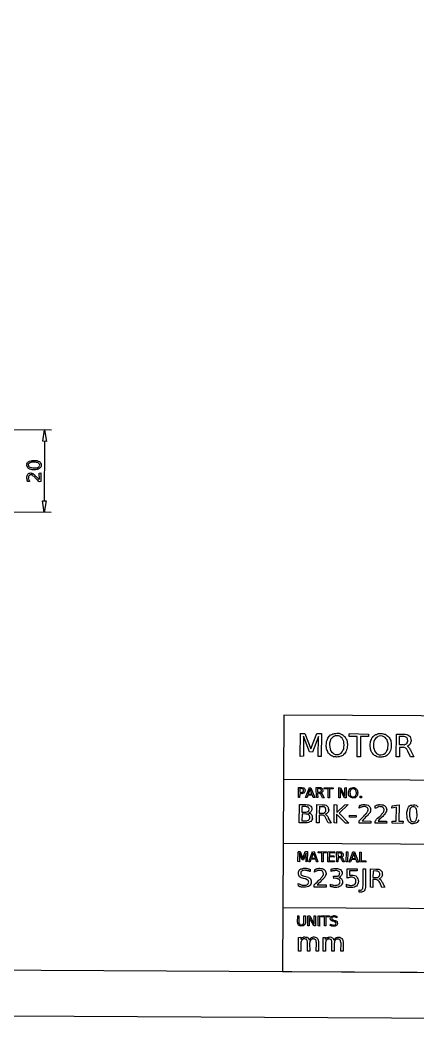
# Model space of a CAD drawing. Header units: millimetres. Extents: x -1 to 541, y -1 to 401.
# Drawn here: x 291.7 to 378.6, y -1.4 to 217.3 of the extents above; entities that cross this region are included whole.
import ezdxf

# ---------------------------------------------------------------- set-up
doc = ezdxf.new("R2010")
doc.units = ezdxf.units.MM

msp = doc.modelspace()

# ---------------------------------------------------------------- linework, layer by layer
for points in [[(-1.07, 1.46), (538.9, -1.43), (541.05, 398.58), (1.04, 401.44)], [(8.97, 11.38), (528.95, 8.65), (531, 388.58), (11, 391.37)], [(296.68, 125.37), (297.09, 127.84), (297.51, 125.32)], [(297.44, 112.34), (297.01, 109.84), (296.61, 112.34)], [(349.01, 9.57), (529, 8.6), (529.27, 64.65), (349.28, 65.54)]]:
    msp.add_lwpolyline(points, close=True)
for points in [[(195.59, 128.4), (298.59, 127.83)], [(297.07, 112.34), (297.13, 125.33)], [(293.25, 120.17), (293.22, 120.43), (293.35, 120.62), (293.42, 120.76), (293.63, 120.91), (293.82, 121.02), (294.14, 121.1), (294.4, 121.16), (294.8, 121.17), (295.12, 121.19), (295.42, 121.14), (295.69, 121.02), (295.96, 120.94), (296.1, 120.8), (296.23, 120.57), (296.32, 120.39), (296.32, 120.13), (296.33, 119.93), (296.24, 119.72), (296.1, 119.56), (295.9, 119.39), (295.68, 119.29), (295.46, 119.16), (295.11, 119.15), (294.77, 119.15), (294.41, 119.13), (294.13, 119.21), (293.84, 119.3), (293.6, 119.38), (293.45, 119.54), (293.35, 119.76), (293.24, 119.91), (293.23, 120.18)], [(293.55, 120.16), (293.54, 120.03), (293.6, 119.88), (293.7, 119.76), (293.84, 119.68), (294.05, 119.62), (294.21, 119.6), (294.49, 119.53), (294.76, 119.56), (295.08, 119.54), (295.33, 119.55), (295.56, 119.59), (295.7, 119.69), (295.84, 119.78), (295.93, 119.89), (296.01, 119.99), (296.02, 120.12), (296, 120.32), (295.91, 120.43), (295.85, 120.52), (295.7, 120.66), (295.51, 120.73), (295.3, 120.74), (295.07, 120.79), (294.81, 120.82), (294.5, 120.79), (294.25, 120.79), (294.05, 120.74), (293.86, 120.63), (293.71, 120.54), (293.59, 120.44), (293.53, 120.32), (293.52, 120.15)], [(295.94, 116.99), (295.89, 118.42), (296.24, 118.46), (296.24, 116.55), (295.92, 116.51), (295.77, 116.64), (295.63, 116.84), (295.48, 116.94), (295.26, 117.19), (295.13, 117.33), (294.93, 117.48), (294.86, 117.57), (294.78, 117.64), (294.63, 117.73), (294.55, 117.8), (294.48, 117.93), (294.4, 117.97), (294.33, 117.96), (294.27, 118.03), (294.15, 118), (294.11, 118.02), (294, 118.02), (293.88, 118.01), (293.8, 117.92), (293.67, 117.83), (293.66, 117.78), (293.59, 117.67), (293.58, 117.52), (293.55, 117.41), (293.55, 117.29), (293.53, 117.19), (293.56, 117.09), (293.59, 117.05), (293.65, 116.92), (293.71, 116.81), (293.77, 116.69), (293.81, 116.58), (293.39, 116.54), (293.36, 116.71), (293.29, 116.79), (293.27, 116.89), (293.26, 117.01), (293.25, 117.15), (293.23, 117.2), (293.22, 117.34), (293.22, 117.39), (293.19, 117.65), (293.27, 117.82), (293.33, 118.01), (293.41, 118.18), (293.59, 118.3), (293.69, 118.36), (293.86, 118.4), (294.08, 118.45), (294.17, 118.4), (294.23, 118.4), (294.32, 118.39), (294.44, 118.34), (294.53, 118.35), (294.57, 118.27), (294.68, 118.18), (294.83, 118.07), (294.85, 118.05), (294.89, 118.01), (295.02, 117.88), (295.12, 117.77), (295.28, 117.67), (295.48, 117.45), (295.7, 117.24), (295.93, 117.03)], [(234.05, 110.16), (298.54, 109.88)], [(352.93, 61.53), (353.92, 61.54), (355.18, 58.17), (356.52, 61.57), (357.54, 61.52), (357.46, 56.52), (356.83, 56.53), (356.86, 60.92), (355.53, 57.51), (354.87, 57.54), (353.62, 60.97), (353.56, 56.59), (352.9, 56.52), (352.93, 61.59)], [(360.92, 61.6), (361.15, 61.59), (361.35, 61.59), (361.64, 61.49), (361.85, 61.42), (362, 61.31), (362.24, 61.19), (362.36, 61.07), (362.6, 60.9), (362.71, 60.7), (362.82, 60.53), (362.93, 60.28), (363.03, 60.09), (363.11, 59.81), (363.13, 59.53), (363.18, 59.31), (363.19, 59.01), (363.15, 58.72), (363.11, 58.42), (363.06, 58.16), (363, 57.97), (362.91, 57.68), (362.83, 57.52), (362.66, 57.32), (362.53, 57.08), (362.36, 56.95), (362.23, 56.78), (361.98, 56.67), (361.78, 56.62), (361.56, 56.5), (361.38, 56.48), (361.11, 56.44), (360.83, 56.39), (360.62, 56.44), (360.35, 56.43), (360.13, 56.49), (359.89, 56.61), (359.73, 56.67), (359.52, 56.81), (359.36, 56.99), (359.19, 57.1), (359, 57.29), (358.92, 57.55), (358.82, 57.74), (358.67, 57.98), (358.65, 58.18), (358.62, 58.46), (358.55, 58.74), (358.55, 59.03), (358.58, 59.33), (358.59, 59.58), (358.64, 59.81), (358.74, 60.08), (358.81, 60.28), (358.88, 60.51), (359.04, 60.76), (359.19, 60.94), (359.34, 61.05), (359.51, 61.25), (359.76, 61.33), (359.96, 61.47), (360.14, 61.47), (360.36, 61.58), (360.64, 61.58), (360.85, 61.63)], [(363.59, 61.53), (367.79, 61.44), (367.77, 60.91), (366.04, 60.93), (366, 56.47), (365.34, 56.46), (365.33, 60.89), (363.53, 60.92), (363.59, 61.47)], [(370.46, 61.57), (370.73, 61.52), (370.99, 61.48), (371.23, 61.42), (371.42, 61.4), (371.6, 61.28), (371.8, 61.13), (371.99, 60.99), (372.16, 60.82), (372.27, 60.67), (372.44, 60.44), (372.53, 60.27), (372.63, 60.02), (372.66, 59.77), (372.73, 59.52), (372.76, 59.25), (372.74, 58.94), (372.74, 58.67), (372.72, 58.41), (372.66, 58.14), (372.58, 57.85), (372.52, 57.66), (372.38, 57.41), (372.26, 57.27), (372.11, 57.09), (371.93, 56.9), (371.81, 56.74), (371.58, 56.61), (371.41, 56.54), (371.16, 56.45), (370.93, 56.44), (370.72, 56.39), (370.42, 56.37), (370.2, 56.37), (369.94, 56.4), (369.7, 56.44), (369.52, 56.55), (369.28, 56.65), (369.12, 56.74), (368.95, 56.89), (368.78, 57.07), (368.62, 57.26), (368.49, 57.43), (368.36, 57.68), (368.29, 57.89), (368.19, 58.16), (368.19, 58.42), (368.12, 58.71), (368.11, 58.94), (368.12, 59.28), (368.19, 59.56), (368.25, 59.81), (368.32, 60.02), (368.42, 60.27), (368.53, 60.5), (368.62, 60.68), (368.79, 60.88), (368.92, 61.02), (369.1, 61.13), (369.34, 61.3), (369.52, 61.36), (369.76, 61.49), (369.94, 61.53), (370.22, 61.52), (370.46, 61.55)], [(376.21, 58.75), (376.33, 58.73), (376.39, 58.69), (376.54, 58.58), (376.59, 58.46), (376.72, 58.36), (376.8, 58.16), (376.94, 57.99), (377.05, 57.8), (377.7, 56.45), (376.98, 56.45), (376.35, 57.71), (376.24, 57.95), (376.13, 58.14), (376.01, 58.31), (375.84, 58.36), (375.75, 58.44), (375.59, 58.47), (375.42, 58.54), (375.25, 58.52), (374.52, 58.53), (374.51, 56.45), (373.81, 56.44), (373.86, 61.44), (375.35, 61.41), (375.76, 61.43), (376.13, 61.32), (376.4, 61.25), (376.63, 61.04), (376.86, 60.86), (376.95, 60.61), (377.02, 60.31), (377.07, 59.95), (377.02, 59.73), (376.97, 59.57), (376.93, 59.36), (376.86, 59.24), (376.68, 59.05), (376.57, 58.96), (376.43, 58.88), (376.22, 58.81)], [(360.85, 61.06), (360.53, 61.05), (360.2, 60.89), (359.98, 60.76), (359.73, 60.48), (359.51, 60.23), (359.38, 59.87), (359.28, 59.43), (359.29, 58.99), (359.32, 58.59), (359.4, 58.17), (359.48, 57.81), (359.73, 57.53), (359.96, 57.31), (360.21, 57.14), (360.49, 56.99), (360.89, 56.96), (361.22, 56.97), (361.54, 57.08), (361.79, 57.27), (362.06, 57.54), (362.2, 57.81), (362.38, 58.13), (362.41, 58.57), (362.45, 58.98), (362.42, 59.48), (362.39, 59.83), (362.21, 60.23), (362.02, 60.52), (361.79, 60.71), (361.55, 60.95), (361.26, 61.01), (360.91, 61.04)], [(370.5, 61.03), (370.14, 61), (369.81, 60.86), (369.57, 60.67), (369.33, 60.49), (369.09, 60.17), (368.97, 59.78), (368.86, 59.38), (368.87, 58.94), (368.9, 58.49), (368.99, 58.11), (369.07, 57.78), (369.29, 57.49), (369.49, 57.2), (369.79, 57.05), (370.13, 56.92), (370.45, 56.91), (370.8, 56.97), (371.14, 57.07), (371.41, 57.24), (371.65, 57.45), (371.79, 57.77), (371.98, 58.1), (372.02, 58.49), (372.07, 58.94), (372.06, 59.37), (371.92, 59.77), (371.83, 60.16), (371.63, 60.42), (371.42, 60.66), (371.15, 60.85), (370.83, 60.97), (370.49, 61.01)], [(374.49, 60.86), (374.47, 59.14), (375.35, 59.13), (375.59, 59.11), (375.78, 59.19), (375.93, 59.21), (376.07, 59.31), (376.22, 59.45), (376.25, 59.58), (376.36, 59.8), (376.37, 60.01), (376.31, 60.17), (376.29, 60.39), (376.24, 60.54), (376.13, 60.65), (375.94, 60.72), (375.8, 60.8), (375.58, 60.89), (375.4, 60.91), (374.49, 60.92)], [(349.18, 51.56), (529.23, 50.62)], [(352.52, 49.73), (353.18, 49.75), (353.35, 49.71), (353.46, 49.7), (353.64, 49.69), (353.71, 49.62), (353.83, 49.52), (353.86, 49.4), (353.93, 49.21), (353.92, 49.12), (353.93, 48.93), (353.86, 48.78), (353.78, 48.72), (353.71, 48.6), (353.64, 48.54), (353.47, 48.49), (353.33, 48.41), (353.13, 48.43), (352.8, 48.41), (352.75, 47.56), (352.51, 47.57), (352.49, 49.75)], [(352.82, 49.53), (352.82, 48.71), (353.16, 48.68), (353.23, 48.72), (353.32, 48.74), (353.43, 48.71), (353.5, 48.82), (353.53, 48.86), (353.54, 48.91), (353.6, 48.99), (353.59, 49.1), (353.61, 49.19), (353.56, 49.25), (353.54, 49.33), (353.46, 49.44), (353.42, 49.42), (353.36, 49.51), (353.24, 49.48), (353.18, 49.54), (352.81, 49.48)], [(354.89, 49.73), (355.19, 49.71), (356.05, 47.57), (355.74, 47.56), (355.57, 48.08), (354.52, 48.08), (354.37, 47.57), (354.04, 47.56), (354.87, 49.75)], [(355.02, 49.43), (354.63, 48.39), (355.44, 48.33), (355.08, 49.45)], [(357.45, 48.56), (357.48, 48.56), (357.48, 48.49), (357.55, 48.49), (357.58, 48.46), (357.67, 48.39), (357.66, 48.32), (357.75, 48.23), (357.77, 48.14), (358.09, 47.52), (357.75, 47.51), (357.46, 48.1), (357.45, 48.17), (357.39, 48.27), (357.3, 48.32), (357.28, 48.37), (357.25, 48.42), (357.14, 48.47), (357.11, 48.47), (357, 48.49), (356.65, 48.46), (356.7, 47.57), (356.4, 47.57), (356.35, 49.75), (357.03, 49.77), (357.25, 49.73), (357.38, 49.73), (357.52, 49.62), (357.63, 49.55), (357.71, 49.45), (357.74, 49.37), (357.78, 49.22), (357.78, 49.09), (357.83, 48.97), (357.79, 48.89), (357.77, 48.83), (357.69, 48.76), (357.66, 48.71), (357.6, 48.64), (357.5, 48.6), (357.45, 48.54)], [(356.67, 49.48), (356.65, 48.74), (357.03, 48.74), (357.15, 48.75), (357.25, 48.76), (357.3, 48.79), (357.36, 48.82), (357.41, 48.84), (357.44, 48.95), (357.51, 49), (357.49, 49.08), (357.44, 49.17), (357.45, 49.29), (357.44, 49.31), (357.37, 49.39), (357.3, 49.46), (357.22, 49.45), (357.18, 49.51), (357.06, 49.49), (356.66, 49.52)], [(358.14, 49.71), (360.05, 49.72), (360.05, 49.5), (359.25, 49.46), (359.26, 47.5), (358.97, 47.54), (358.99, 49.44), (358.14, 49.46), (358.2, 49.74)], [(361.3, 49.68), (361.68, 49.69), (362.64, 47.88), (362.63, 49.68), (362.92, 49.74), (362.92, 47.53), (362.56, 47.47), (361.57, 49.32), (361.57, 47.54), (361.27, 47.49), (361.29, 49.74)], [(364.44, 49.75), (364.68, 49.73), (364.82, 49.68), (365.02, 49.55), (365.18, 49.42), (365.28, 49.26), (365.4, 49.03), (365.4, 48.83), (365.46, 48.56), (365.39, 48.37), (365.4, 48.15), (365.31, 47.91), (365.14, 47.77), (365.03, 47.62), (364.87, 47.51), (364.66, 47.48), (364.41, 47.44), (364.21, 47.48), (364, 47.56), (363.83, 47.64), (363.65, 47.8), (363.56, 47.92), (363.44, 48.14), (363.44, 48.34), (363.43, 48.58), (363.45, 48.81), (363.47, 49.06), (363.53, 49.27), (363.72, 49.46), (363.83, 49.58), (363.98, 49.65), (364.22, 49.72), (364.42, 49.76)], [(364.45, 49.5), (364.26, 49.47), (364.12, 49.43), (363.99, 49.33), (363.91, 49.29), (363.83, 49.13), (363.75, 48.97), (363.74, 48.76), (363.71, 48.6), (363.75, 48.39), (363.75, 48.22), (363.84, 48.04), (363.91, 47.95), (363.99, 47.83), (364.1, 47.79), (364.29, 47.73), (364.45, 47.7), (364.57, 47.73), (364.7, 47.74), (364.82, 47.81), (364.95, 47.91), (365.01, 48.07), (365.06, 48.24), (365.15, 48.36), (365.15, 48.61), (365.12, 48.78), (365.09, 48.93), (365.01, 49.11), (364.96, 49.22), (364.81, 49.33), (364.72, 49.46), (364.61, 49.5), (364.41, 49.51)], [(352.72, 46.08), (354.07, 46.05), (354.41, 46), (354.68, 45.98), (354.87, 45.87), (355.03, 45.79), (355.17, 45.68), (355.31, 45.46), (355.39, 45.27), (355.4, 45.06), (355.38, 44.89), (355.33, 44.72), (355.28, 44.56), (355.22, 44.47), (355.09, 44.35), (355, 44.32), (354.85, 44.25), (354.69, 44.17), (354.91, 44.16), (355.06, 44.09), (355.22, 43.98), (355.33, 43.84), (355.39, 43.69), (355.46, 43.53), (355.49, 43.33), (355.52, 43.15), (355.55, 42.92), (355.43, 42.69), (355.33, 42.52), (355.2, 42.37), (354.99, 42.23), (354.7, 42.15), (354.43, 42.07), (354.15, 42.04), (352.68, 42.04), (352.69, 46.05)], [(358.38, 43.92), (358.43, 43.9), (358.56, 43.83), (358.63, 43.75), (358.69, 43.62), (358.76, 43.55), (358.89, 43.42), (358.96, 43.28), (359.01, 43.1), (359.6, 41.99), (358.97, 42.05), (358.5, 43.08), (358.4, 43.23), (358.3, 43.38), (358.18, 43.49), (358.08, 43.62), (358.02, 43.66), (357.89, 43.7), (357.77, 43.75), (357.64, 43.75), (356.99, 43.71), (357.02, 42.02), (356.46, 42.01), (356.51, 46.03), (357.68, 46.01), (358.05, 46), (358.28, 45.94), (358.54, 45.89), (358.73, 45.72), (358.88, 45.57), (359.01, 45.39), (359.01, 45.11), (359.09, 44.86), (359.07, 44.66), (359.05, 44.53), (358.97, 44.41), (358.86, 44.24), (358.78, 44.16), (358.69, 44.05), (358.5, 43.98), (358.37, 43.89)], [(360.32, 46.04), (360.86, 46.01), (360.84, 44.32), (362.62, 45.97), (363.32, 46.03), (361.36, 44.14), (363.47, 41.97), (362.73, 41.97), (360.81, 43.96), (360.83, 41.99), (360.27, 42.01), (360.26, 46.02)], [(366.37, 42.45), (368.28, 42.44), (368.26, 41.96), (365.72, 41.96), (365.72, 42.46), (365.89, 42.63), (366.11, 42.82), (366.29, 43.06), (366.54, 43.27), (366.79, 43.5), (367, 43.76), (367.11, 43.87), (367.23, 43.98), (367.32, 44.1), (367.43, 44.28), (367.51, 44.35), (367.58, 44.49), (367.62, 44.61), (367.67, 44.71), (367.73, 44.75), (367.69, 44.88), (367.68, 45.02), (367.66, 45.15), (367.59, 45.32), (367.48, 45.36), (367.34, 45.49), (367.2, 45.54), (367.08, 45.58), (366.92, 45.59), (366.78, 45.59), (366.67, 45.58), (366.52, 45.53), (366.37, 45.53), (366.24, 45.47), (366.04, 45.44), (365.89, 45.3), (365.76, 45.27), (365.78, 45.78), (365.93, 45.87), (366.11, 45.92), (366.23, 45.96), (366.37, 46.01), (366.53, 46.02), (366.63, 46.03), (366.79, 46.06), (366.91, 46.06), (367.16, 46.01), (367.44, 46.01), (367.68, 45.91), (367.87, 45.73), (368.05, 45.57), (368.16, 45.41), (368.2, 45.16), (368.22, 44.88), (368.22, 44.76), (368.23, 44.7), (368.22, 44.55), (368.13, 44.43), (368.11, 44.29), (368, 44.19), (367.91, 44.06), (367.79, 43.91), (367.74, 43.88), (367.68, 43.75), (367.54, 43.65), (367.41, 43.49), (367.16, 43.27), (366.97, 43.04), (366.66, 42.77), (366.37, 42.44)], [(365.92, 47.88), (366.27, 47.88), (366.24, 47.48), (365.95, 47.47), (365.93, 47.84)], [(369.87, 42.42), (371.73, 42.38), (371.78, 41.99), (369.24, 41.96), (369.24, 42.42), (369.4, 42.59), (369.56, 42.83), (369.77, 43.04), (370.07, 43.3), (370.32, 43.53), (370.52, 43.71), (370.65, 43.87), (370.7, 43.98), (370.87, 44.08), (370.94, 44.21), (371.05, 44.34), (371.12, 44.45), (371.15, 44.52), (371.15, 44.65), (371.21, 44.79), (371.22, 44.83), (371.17, 44.97), (371.14, 45.13), (371.11, 45.26), (370.97, 45.35), (370.89, 45.5), (370.73, 45.54), (370.54, 45.56), (370.4, 45.59), (370.24, 45.54), (370.14, 45.58), (369.98, 45.52), (369.83, 45.48), (369.72, 45.43), (369.6, 45.35), (369.4, 45.28), (369.22, 45.26), (369.24, 45.75), (369.44, 45.82), (369.55, 45.91), (369.73, 45.97), (369.85, 45.95), (370.03, 45.99), (370.14, 46.05), (370.28, 46), (370.35, 46.06), (370.71, 45.99), (370.97, 45.94), (371.19, 45.82), (371.37, 45.75), (371.57, 45.52), (371.62, 45.34), (371.71, 45.1), (371.75, 44.85), (371.72, 44.8), (371.72, 44.63), (371.7, 44.5), (371.67, 44.39), (371.59, 44.34), (371.49, 44.15), (371.44, 44.05), (371.29, 43.9), (371.25, 43.81), (371.14, 43.76), (371.06, 43.65), (370.91, 43.45), (370.65, 43.23), (370.43, 42.98), (370.14, 42.76), (369.86, 42.4)], [(373, 42.44), (373.85, 42.41), (373.87, 45.47), (372.9, 45.26), (372.92, 45.76), (373.86, 45.93), (374.45, 45.95), (374.38, 42.41), (375.31, 42.41), (375.3, 41.91), (372.97, 41.94), (372.98, 42.43)], [(378.74, 42.67), (378.57, 42.34), (378.37, 42.13), (378.14, 41.97), (377.84, 41.89), (377.51, 41.85), (377.23, 41.85), (376.95, 41.97), (376.7, 42.13), (376.49, 42.35), (376.36, 42.7), (376.21, 43.02), (376.19, 43.47), (376.17, 43.96), (376.16, 44.38), (376.27, 44.84), (376.39, 45.15), (376.53, 45.46), (376.75, 45.73), (376.93, 45.87), (377.27, 45.93), (377.57, 46)], [(377.58, 46.01), (377.87, 45.96), (378.18, 45.89), (378.37, 45.69), (378.59, 45.47)], [(353.28, 43.93), (353.21, 42.47), (354.09, 42.51), (354.33, 42.48), (354.48, 42.52), (354.66, 42.61), (354.72, 42.64), (354.86, 42.76), (354.92, 42.9), (354.95, 43.05), (354.94, 43.26), (354.99, 43.37), (354.92, 43.53), (354.86, 43.7), (354.79, 43.77), (354.61, 43.85), (354.46, 43.94), (354.29, 43.93), (354.1, 43.94), (353.27, 43.98)], [(353.24, 45.64), (353.22, 44.38), (354.09, 44.39), (354.21, 44.39), (354.39, 44.46), (354.53, 44.5), (354.67, 44.57), (354.74, 44.66), (354.76, 44.74), (354.84, 44.88), (354.87, 45.02), (354.83, 45.16), (354.77, 45.25), (354.7, 45.35), (354.66, 45.43), (354.56, 45.5), (354.37, 45.54), (354.25, 45.57), (354.08, 45.63), (353.28, 45.64)], [(357.05, 45.61), (357, 44.16), (357.72, 44.19), (357.9, 44.18), (358.07, 44.18), (358.19, 44.26), (358.26, 44.37), (358.36, 44.43), (358.46, 44.55), (358.49, 44.73), (358.47, 44.9), (358.5, 45.04), (358.41, 45.16), (358.41, 45.32), (358.28, 45.43), (358.17, 45.45), (358.08, 45.56), (357.92, 45.56), (357.7, 45.55), (357.03, 45.56)], [(377.58, 45.57), (377.35, 45.54), (377.17, 45.5), (377.04, 45.33), (376.89, 45.15), (376.79, 44.95), (376.78, 44.63), (376.71, 44.34), (376.7, 43.94), (376.74, 43.57), (376.77, 43.2), (376.84, 42.92), (376.94, 42.71), (377.03, 42.5), (377.2, 42.36), (377.34, 42.3), (377.56, 42.28), (377.75, 42.28), (377.93, 42.34), (378.02, 42.48), (378.16, 42.65), (378.29, 42.95), (378.31, 43.18), (378.39, 43.53), (378.38, 43.93), (378.36, 44.32), (378.34, 44.67), (378.29, 44.95), (378.21, 45.15), (378.06, 45.34), (377.94, 45.5), (377.77, 45.53), (377.56, 45.59)], [(363.6, 43.73), (365.06, 43.68), (365.07, 43.3), (363.61, 43.31), (363.63, 43.75)], [(349.11, 37.58), (529.1, 36.61)], [(352.4, 35.78), (352.86, 35.78), (353.44, 34.24), (353.98, 35.76), (354.47, 35.77), (354.4, 33.58), (354.15, 33.52), (354.14, 35.45), (353.56, 33.95), (353.28, 33.96), (352.74, 35.5), (352.71, 33.53), (352.38, 33.59), (352.44, 35.73)], [(355.61, 35.72), (355.92, 35.76), (356.73, 33.52), (356.44, 33.52), (356.25, 34.11), (355.23, 34.12), (355.05, 33.56), (354.77, 33.53), (355.56, 35.75)], [(355.74, 35.44), (355.34, 34.35), (356.19, 34.38), (355.77, 35.42)], [(356.77, 35.75), (358.66, 35.74), (358.63, 35.5), (357.86, 35.48), (357.85, 33.51), (357.58, 33.55), (357.57, 35.51), (356.79, 35.47), (356.8, 35.74)], [(358.93, 35.71), (360.3, 35.75), (360.34, 35.44), (359.25, 35.46), (359.24, 34.85), (360.25, 34.82), (360.29, 34.58), (359.2, 34.59), (359.19, 33.77), (360.37, 33.78), (360.36, 33.5), (358.92, 33.55), (358.9, 35.74)], [(361.87, 34.56), (361.93, 34.55), (362, 34.47), (362.04, 34.47), (362.05, 34.43), (362.13, 34.32), (362.17, 34.27), (362.18, 34.2), (362.28, 34.12), (362.53, 33.51), (362.23, 33.52), (361.91, 34.09), (361.89, 34.14), (361.85, 34.27), (361.81, 34.34), (361.77, 34.38), (361.67, 34.38), (361.62, 34.42), (361.55, 34.4), (361.43, 34.43), (361.17, 34.46), (361.11, 33.53), (360.85, 33.53), (360.81, 35.68), (361.53, 35.71), (361.69, 35.7), (361.86, 35.68), (361.97, 35.65), (362.06, 35.52), (362.19, 35.44), (362.18, 35.34), (362.25, 35.22), (362.25, 35.05), (362.24, 34.96), (362.27, 34.9), (362.21, 34.79), (362.15, 34.73), (362.1, 34.7), (362.07, 34.62), (361.99, 34.58), (361.91, 34.53)], [(361.12, 35.44), (361.15, 34.71), (361.53, 34.69), (361.64, 34.66), (361.7, 34.74), (361.8, 34.77), (361.82, 34.81), (361.88, 34.87), (361.94, 34.87), (361.92, 34.99), (361.91, 35.05), (361.97, 35.13), (361.91, 35.23), (361.91, 35.29), (361.82, 35.38), (361.79, 35.44), (361.7, 35.47), (361.63, 35.47), (361.53, 35.44), (361.12, 35.47)], [(362.92, 35.73), (363.27, 35.72), (363.22, 33.52), (362.9, 33.51), (362.95, 35.68)], [(364.38, 35.68), (364.74, 35.72), (365.58, 33.48), (365.26, 33.47), (365.08, 34.07), (364.07, 34.06), (363.84, 33.52), (363.54, 33.48), (364.39, 35.72)], [(364.59, 35.39), (364.15, 34.29), (364.96, 34.29), (364.57, 35.38)], [(365.87, 35.68), (366.18, 35.67), (366.19, 33.74), (367.22, 33.76), (367.22, 33.46), (365.89, 33.51), (365.92, 35.66)], [(355.03, 31.91), (355.02, 31.39), (354.86, 31.45), (354.75, 31.53), (354.58, 31.56), (354.49, 31.59), (354.3, 31.65), (354.2, 31.66), (354.05, 31.69), (353.92, 31.66), (353.72, 31.71), (353.52, 31.64), (353.38, 31.61), (353.24, 31.51), (353.11, 31.42), (353.04, 31.29), (353.04, 31.15), (352.98, 31.02), (352.99, 30.91), (353.04, 30.82), (353.07, 30.71), (353.18, 30.64), (353.3, 30.53), (353.38, 30.51), (353.53, 30.44), (353.76, 30.41), (354.08, 30.35), (354.41, 30.26), (354.65, 30.15), (354.79, 30.06), (354.96, 29.95), (355.09, 29.8), (355.2, 29.58), (355.28, 29.36), (355.26, 29.17), (355.24, 28.85), (355.2, 28.63), (355.03, 28.46), (354.89, 28.29), (354.69, 28.14), (354.42, 28.06), (354.06, 27.98), (353.72, 28), (353.62, 27.97), (353.46, 28.02), (353.26, 28.02), (353.14, 28.02), (353, 28.09), (352.79, 28.1), (352.63, 28.2), (352.49, 28.24), (352.46, 28.77), (352.65, 28.72), (352.79, 28.65), (352.97, 28.56), (353.14, 28.48), (353.25, 28.44), (353.44, 28.4), (353.59, 28.41), (353.75, 28.41), (353.95, 28.42), (354.15, 28.46), (354.34, 28.48), (354.44, 28.56), (354.56, 28.72), (354.67, 28.84), (354.71, 28.92), (354.73, 29.11), (354.7, 29.22), (354.65, 29.4), (354.61, 29.46), (354.49, 29.59), (354.42, 29.62), (354.28, 29.7), (354.15, 29.79), (353.92, 29.81), (353.63, 29.9), (353.35, 29.97), (353.08, 30.07), (352.9, 30.17), (352.73, 30.27), (352.62, 30.4), (352.56, 30.61), (352.47, 30.76), (352.5, 31.02), (352.51, 31.26), (352.58, 31.48), (352.67, 31.68), (352.83, 31.84), (353.03, 31.99), (353.3, 32.03), (353.56, 32.12), (353.84, 32.13), (354.04, 32.14), (354.16, 32.14), (354.32, 32.09), (354.45, 32.09), (354.58, 32.01), (354.73, 31.98), (354.89, 31.96), (355.02, 31.89)], [(356.61, 28.52), (358.54, 28.48), (358.51, 28.03), (355.95, 28.01), (355.95, 28.5), (356.15, 28.69), (356.31, 28.84), (356.58, 29.08), (356.82, 29.36), (357.04, 29.61), (357.27, 29.78), (357.39, 29.92), (357.47, 30.05), (357.62, 30.18), (357.74, 30.32), (357.76, 30.41), (357.85, 30.53), (357.92, 30.65), (357.93, 30.71), (357.95, 30.8), (357.97, 30.93), (357.91, 31.06), (357.91, 31.23), (357.81, 31.36), (357.73, 31.47), (357.62, 31.56), (357.46, 31.63), (357.31, 31.67), (357.17, 31.63), (357.03, 31.61), (356.92, 31.64), (356.75, 31.62), (356.61, 31.59), (356.46, 31.52), (356.33, 31.47), (356.15, 31.39), (356, 31.28), (356.04, 31.88), (356.2, 31.88), (356.36, 31.97), (356.48, 32.02), (356.6, 32.05), (356.79, 32.1), (356.87, 32.11), (357, 32.12), (357.13, 32.14), (357.45, 32.1), (357.7, 32.05), (357.97, 31.94), (358.17, 31.81), (358.3, 31.63), (358.39, 31.42), (358.47, 31.18), (358.52, 30.96), (358.53, 30.8), (358.48, 30.73), (358.42, 30.57), (358.38, 30.46), (358.35, 30.39), (358.26, 30.26), (358.2, 30.09), (358.08, 29.96), (358.04, 29.94), (357.91, 29.85), (357.84, 29.66), (357.63, 29.51), (357.44, 29.35), (357.23, 29.09), (356.93, 28.84), (356.6, 28.5)], [(361.33, 30.17), (361.48, 30.1), (361.63, 30.01), (361.76, 29.92), (361.91, 29.84), (361.97, 29.69), (362.03, 29.53), (362.11, 29.35), (362.12, 29.17), (362.1, 28.87), (361.99, 28.63), (361.92, 28.45), (361.72, 28.28), (361.46, 28.14), (361.22, 28.02), (360.9, 27.95), (360.57, 27.91), (360.44, 27.94), (360.3, 27.94), (360.16, 28), (360.05, 27.97), (359.91, 28.05), (359.74, 28.06), (359.61, 28.06), (359.47, 28.14), (359.47, 28.67), (359.57, 28.58), (359.73, 28.53), (359.83, 28.5), (360, 28.49), (360.08, 28.46), (360.26, 28.39), (360.4, 28.4), (360.55, 28.39), (360.74, 28.42), (360.97, 28.45), (361.19, 28.48), (361.33, 28.57), (361.41, 28.73), (361.51, 28.81), (361.56, 29), (361.6, 29.18), (361.54, 29.34), (361.49, 29.46), (361.46, 29.58), (361.36, 29.73), (361.18, 29.78), (361.05, 29.9), (360.88, 29.91), (360.62, 29.93), (360.2, 29.9), (360.15, 30.41), (360.69, 30.37), (360.86, 30.41), (361, 30.43), (361.17, 30.47), (361.29, 30.56), (361.35, 30.64), (361.45, 30.73), (361.47, 30.84), (361.48, 30.96), (361.51, 31.13), (361.47, 31.28), (361.41, 31.4), (361.3, 31.45), (361.15, 31.5), (361.05, 31.58), (360.86, 31.65), (360.67, 31.64), (360.51, 31.61), (360.4, 31.61), (360.33, 31.59), (360.17, 31.58), (360.08, 31.53), (359.91, 31.54), (359.78, 31.51), (359.63, 31.41), (359.65, 31.91), (359.78, 31.97), (359.95, 32.03), (360.08, 32.03), (360.19, 32.08), (360.35, 32.05), (360.48, 32.09), (360.56, 32.1), (360.71, 32.08), (361.02, 32.1), (361.25, 32), (361.46, 31.95), (361.7, 31.83), (361.8, 31.64), (361.91, 31.46), (362.03, 31.29), (362.03, 31.06), (362.04, 30.85), (361.95, 30.76), (361.92, 30.64), (361.85, 30.52), (361.72, 30.39), (361.63, 30.28), (361.47, 30.21), (361.32, 30.18)], [(363.13, 31.98), (365.29, 32.01), (365.28, 31.55), (363.65, 31.53), (363.64, 30.59), (363.72, 30.59), (363.78, 30.59), (363.85, 30.63), (363.91, 30.65), (363.93, 30.65), (364.02, 30.61), (364.05, 30.65), (364.15, 30.65), (364.43, 30.62), (364.75, 30.51), (364.98, 30.45), (365.2, 30.25), (365.33, 30.04), (365.48, 29.81), (365.56, 29.53), (365.59, 29.28), (365.53, 28.97), (365.48, 28.73), (365.34, 28.45), (365.18, 28.25), (364.91, 28.11), (364.71, 27.98), (364.36, 27.96), (364, 27.91), (363.88, 27.95), (363.75, 27.9), (363.66, 27.93), (363.5, 27.94), (363.37, 27.96), (363.22, 28.03), (363.08, 28.03), (362.96, 28.06), (362.98, 28.67), (363.07, 28.59), (363.2, 28.5), (363.33, 28.49), (363.5, 28.42), (363.63, 28.42), (363.73, 28.36), (363.9, 28.38), (364.05, 28.37), (364.26, 28.41), (364.42, 28.4), (364.61, 28.52), (364.78, 28.64), (364.84, 28.73), (364.98, 28.91), (365.03, 29.09), (365.02, 29.29), (365.03, 29.46), (364.99, 29.65), (364.87, 29.79), (364.73, 29.96), (364.63, 30.07), (364.46, 30.1), (364.25, 30.19), (364, 30.2), (363.92, 30.18), (363.81, 30.16), (363.74, 30.14), (363.57, 30.11), (363.51, 30.09), (363.39, 30.06), (363.29, 30.03), (363.13, 29.99), (363.15, 32.02)], [(366.57, 31.98), (367.11, 32), (367.14, 28.23), (367.11, 27.91), (367.02, 27.66), (366.97, 27.39), (366.82, 27.21), (366.71, 27.04), (366.49, 26.95), (366.22, 26.9), (365.94, 26.9), (365.73, 26.87), (365.76, 27.38), (365.93, 27.35), (366.06, 27.33), (366.22, 27.39), (366.36, 27.44), (366.41, 27.56), (366.51, 27.68), (366.57, 27.79), (366.54, 28.01), (366.59, 28.28), (366.59, 31.96)], [(370.07, 29.83), (370.18, 29.83), (370.25, 29.73), (370.36, 29.69), (370.44, 29.62), (370.56, 29.48), (370.59, 29.34), (370.71, 29.18), (370.77, 29.07), (371.35, 27.98), (370.71, 27.95), (370.23, 29.02), (370.1, 29.21), (370.05, 29.34), (369.95, 29.41), (369.85, 29.53), (369.72, 29.56), (369.62, 29.6), (369.46, 29.68), (369.31, 29.67), (368.72, 29.65), (368.75, 27.96), (368.19, 28.01), (368.23, 31.99), (369.41, 31.96), (369.74, 31.95), (370.01, 31.9), (370.3, 31.8), (370.46, 31.66), (370.58, 31.53), (370.73, 31.34), (370.74, 31.07), (370.79, 30.79), (370.8, 30.66), (370.78, 30.46), (370.69, 30.34), (370.64, 30.19), (370.51, 30.08), (370.39, 29.94), (370.25, 29.87), (370.11, 29.85)], [(368.78, 31.5), (368.73, 30.14), (369.46, 30.1), (369.59, 30.08), (369.8, 30.13), (369.9, 30.21), (370.03, 30.3), (370.12, 30.42), (370.17, 30.49), (370.24, 30.66), (370.22, 30.8), (370.25, 30.96), (370.16, 31.15), (370.14, 31.25), (370.02, 31.31), (369.91, 31.43), (369.77, 31.51), (369.65, 31.54), (369.42, 31.51), (368.79, 31.55)], [(349.07, 23.56), (529.03, 22.6)], [(352.29, 21.76), (352.61, 21.73), (352.6, 20.42), (352.6, 20.27), (352.6, 20.1), (352.7, 20.03), (352.73, 19.92), (352.82, 19.83), (352.87, 19.8), (353.02, 19.78), (353.15, 19.75), (353.25, 19.79), (353.4, 19.79), (353.5, 19.84), (353.54, 19.93), (353.63, 20.02), (353.63, 20.08), (353.68, 20.28), (353.67, 20.44), (353.67, 21.76), (354, 21.76), (354.03, 20.4), (354, 20.18), (353.93, 19.97), (353.88, 19.84), (353.76, 19.75), (353.64, 19.64), (353.55, 19.59), (353.31, 19.53), (353.15, 19.52), (352.94, 19.5), (352.79, 19.59), (352.65, 19.64), (352.5, 19.73), (352.44, 19.86), (352.39, 20.04), (352.35, 20.16), (352.28, 20.37), (352.33, 21.75)], [(354.58, 21.74), (354.98, 21.72), (355.9, 19.92), (355.91, 21.75), (356.2, 21.72), (356.21, 19.57), (355.83, 19.55), (354.82, 21.36), (354.83, 19.57), (354.52, 19.54), (354.54, 21.77)], [(356.84, 21.71), (357.09, 21.72), (357.09, 19.51), (356.8, 19.56), (356.81, 21.77)], [(357.4, 21.75), (359.25, 21.73), (359.24, 21.5), (358.5, 21.48), (358.5, 19.56), (358.19, 19.56), (358.17, 21.45), (357.37, 21.49), (357.38, 21.75)], [(360.89, 21.61), (360.87, 21.33), (360.78, 21.4), (360.69, 21.4), (360.62, 21.47), (360.55, 21.47), (360.49, 21.46), (360.4, 21.5), (360.29, 21.52), (360.25, 21.51), (360.14, 21.53), (360.06, 21.5), (359.96, 21.47), (359.86, 21.41), (359.83, 21.34), (359.76, 21.32), (359.75, 21.23), (359.77, 21.17), (359.75, 21.05), (359.79, 21.01), (359.8, 21), (359.8, 20.94), (359.86, 20.9), (359.93, 20.86), (360.05, 20.81), (360.13, 20.85), (360.35, 20.75), (360.51, 20.7), (360.61, 20.67), (360.74, 20.63), (360.84, 20.57), (360.93, 20.47), (360.92, 20.37), (360.97, 20.25), (360.99, 20.13), (361.01, 20), (360.91, 19.87), (360.84, 19.71), (360.74, 19.64), (360.66, 19.53), (360.52, 19.5), (360.32, 19.45), (360.15, 19.46), (360.07, 19.48), (360, 19.51), (359.89, 19.5), (359.78, 19.5), (359.7, 19.55), (359.65, 19.53), (359.53, 19.6), (359.42, 19.63), (359.48, 19.9), (359.54, 19.85), (359.65, 19.81), (359.73, 19.8), (359.84, 19.77), (359.87, 19.72), (360, 19.76), (360.06, 19.72), (360.16, 19.72), (360.3, 19.72), (360.4, 19.72), (360.47, 19.78), (360.57, 19.79), (360.61, 19.87), (360.62, 19.96), (360.64, 19.99), (360.69, 20.12), (360.65, 20.2), (360.67, 20.27), (360.64, 20.28), (360.55, 20.36), (360.49, 20.38), (360.46, 20.4), (360.36, 20.43), (360.27, 20.53), (360.06, 20.55), (359.89, 20.54), (359.78, 20.64), (359.7, 20.7), (359.56, 20.76), (359.52, 20.83), (359.49, 20.88), (359.48, 21), (359.42, 21.15), (359.43, 21.26), (359.5, 21.4), (359.56, 21.48), (359.67, 21.61), (359.74, 21.68), (359.87, 21.68), (360.07, 21.77), (360.22, 21.79), (360.31, 21.78), (360.35, 21.77), (360.44, 21.75), (360.53, 21.73), (360.61, 21.73), (360.73, 21.68), (360.79, 21.68), (360.85, 21.62)], [(354.9, 16.45), (354.98, 16.63), (355.09, 16.77), (355.18, 16.86), (355.34, 16.98), (355.46, 17), (355.58, 17.07), (355.78, 17.12), (355.94, 17.12), (356.12, 17.11), (356.33, 17.02), (356.51, 16.95), (356.63, 16.8), (356.74, 16.61), (356.82, 16.39), (356.9, 16.13), (356.9, 15.85), (356.88, 14.05), (356.39, 14.06), (356.42, 15.84), (356.38, 16.03), (356.37, 16.22), (356.36, 16.35), (356.28, 16.47), (356.15, 16.56), (356.07, 16.66), (355.94, 16.67), (355.76, 16.71), (355.58, 16.69), (355.45, 16.63), (355.28, 16.54), (355.15, 16.4), (355.11, 16.31), (354.99, 16.1), (354.96, 15.95), (354.93, 15.77), (354.97, 14.05), (354.44, 14.03), (354.49, 15.82), (354.45, 16.08), (354.39, 16.19), (354.41, 16.36), (354.32, 16.47), (354.25, 16.61), (354.11, 16.66), (354, 16.67), (353.86, 16.72), (353.63, 16.69), (353.51, 16.62), (353.37, 16.57), (353.21, 16.44), (353.14, 16.29), (353.05, 16.15), (353.01, 15.93), (353.01, 15.73), (352.99, 14.04), (352.48, 14.04), (352.51, 17.03), (353.01, 17.07), (353.04, 16.57), (353.1, 16.68), (353.18, 16.81), (353.29, 16.94), (353.4, 17), (353.54, 17.04), (353.69, 17.12), (353.8, 17.15), (354, 17.1), (354.11, 17.08), (354.31, 17.08), (354.44, 17.05), (354.56, 16.96), (354.65, 16.83), (354.71, 16.74), (354.8, 16.63), (354.86, 16.45)], [(360.21, 16.43), (360.33, 16.63), (360.46, 16.75), (360.53, 16.82), (360.67, 16.94), (360.77, 17.01), (360.97, 17.02), (361.11, 17.06), (361.31, 17.11), (361.53, 17.05), (361.69, 16.97), (361.87, 16.88), (361.99, 16.78), (362.14, 16.6), (362.18, 16.37), (362.26, 16.09), (362.27, 15.81), (362.22, 14.01), (361.74, 14.03), (361.78, 15.79), (361.73, 16.01), (361.7, 16.17), (361.64, 16.33), (361.59, 16.44), (361.52, 16.5), (361.39, 16.61), (361.29, 16.66), (361.16, 16.68), (360.93, 16.65), (360.8, 16.63), (360.65, 16.54), (360.54, 16.43), (360.43, 16.3), (360.33, 16.11), (360.35, 15.94), (360.3, 15.71), (360.27, 13.99), (359.8, 14), (359.79, 15.82), (359.79, 16), (359.8, 16.22), (359.74, 16.35), (359.69, 16.49), (359.56, 16.55), (359.5, 16.6), (359.36, 16.65), (359.15, 16.7), (359.03, 16.65), (358.82, 16.63), (358.73, 16.56), (358.58, 16.39), (358.48, 16.26), (358.45, 16.09), (358.36, 15.91), (358.38, 15.74), (358.36, 14.05), (357.88, 14.04), (357.89, 17), (358.4, 17.01), (358.4, 16.58), (358.42, 16.69), (358.52, 16.83), (358.69, 16.91), (358.75, 17), (358.91, 17.04), (359.05, 17.04), (359.18, 17.12), (359.36, 17.09), (359.47, 17.12), (359.62, 17.05), (359.74, 17.01), (359.9, 16.95), (359.99, 16.84), (360.12, 16.71), (360.15, 16.62), (360.24, 16.46)]]:
    msp.add_lwpolyline(points)

doc.saveas('drawing.dxf')
